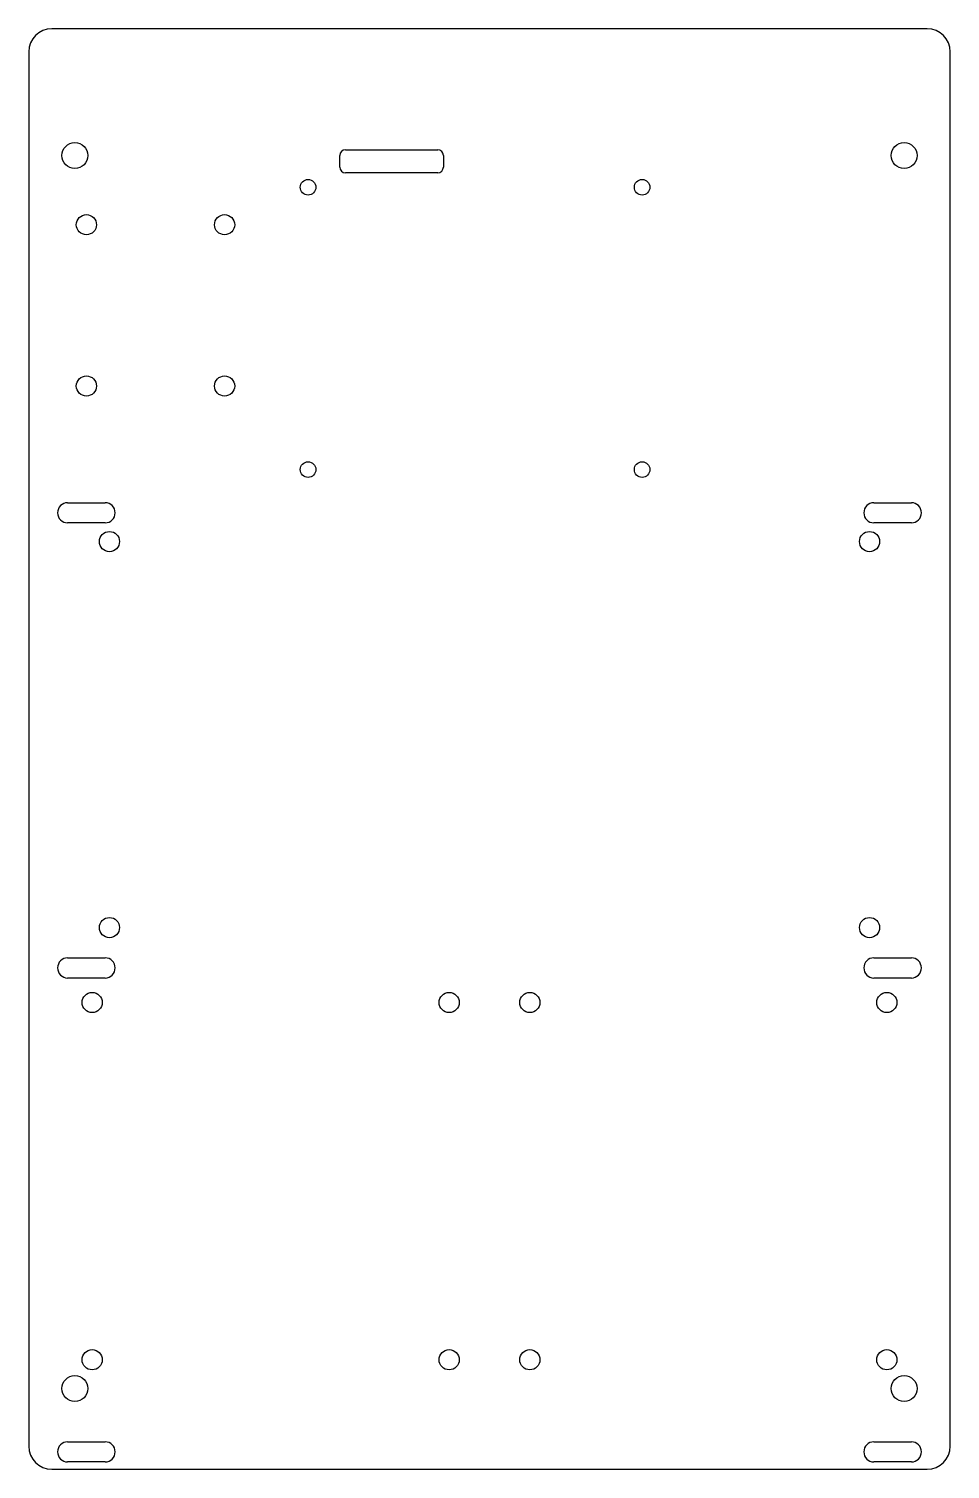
# Model space of a CAD drawing. Header units: millimetres. Extents: x 0 to 160, y 0 to 250.
import ezdxf

# ---------------------------------------------------------------- set-up
doc = ezdxf.new("R2010")
doc.units = ezdxf.units.MM

msp = doc.modelspace()

# ---------------------------------------------------------------- linework, layer by layer
for p, q in [((156, 250), (4, 250)), ((0, 246), (0, 4)), ((160, 4), (160, 246)), ((54, 226), (54, 228)), ((55, 229), (71, 229)), ((72, 228), (72, 226)), ((71, 225), (55, 225)), ((6.75, 167.75), (13.25, 167.75)), ((146.75, 167.75), (153.25, 167.75)), ((13.25, 164.25), (6.75, 164.25)), ((153.25, 164.25), (146.75, 164.25)), ((6.75, 88.75), (13.25, 88.75)), ((146.75, 88.75), (153.25, 88.75)), ((13.25, 85.25), (6.75, 85.25)), ((153.25, 85.25), (146.75, 85.25)), ((6.75, 4.75), (13.25, 4.75)), ((146.75, 4.75), (153.25, 4.75)), ((4, 0), (156, 0)), ((13.25, 1.25), (6.75, 1.25)), ((153.25, 1.25), (146.75, 1.25))]:
    msp.add_line(p, q)
for centre, radius in [((8, 228), 2.25), ((152, 228), 2.25), ((48.5, 222.5), 1.35), ((106.5, 222.5), 1.35), ((10, 216), 1.75), ((34, 216), 1.75), ((10, 188), 1.75), ((34, 188), 1.75), ((48.5, 173.5), 1.35), ((106.5, 173.5), 1.35), ((14, 161), 1.75), ((146, 161), 1.75), ((14, 94), 1.75), ((146, 94), 1.75), ((11, 81), 1.75), ((73, 81), 1.75), ((87, 81), 1.75), ((149, 81), 1.75), ((11, 19), 1.75), ((73, 19), 1.75), ((87, 19), 1.75), ((149, 19), 1.75), ((8, 14), 2.25), ((152, 14), 2.25)]:
    msp.add_circle(centre, radius)
for centre, radius, start, end in [((4, 246), 4, 90, 180), ((156, 246), 4, 0, 90), ((55, 228), 1, 90, 180), ((71, 228), 1, 0, 90), ((55, 226), 1, -180, -90), ((71, 226), 1, 270, 360), ((6.75, 166), 1.75, 90, 270), ((13.25, 166), 1.75, -90, 90), ((146.75, 166), 1.75, 90, 270), ((153.25, 166), 1.75, -90, 90), ((6.75, 87), 1.75, 90, 270), ((13.25, 87), 1.75, -90, 90), ((146.75, 87), 1.75, 90, 270), ((153.25, 87), 1.75, -90, 90), ((4, 4), 4, 180, 270), ((6.75, 3), 1.75, 90, 270), ((13.25, 3), 1.75, -90, 90), ((146.75, 3), 1.75, 90, 270), ((153.25, 3), 1.75, -90, 90), ((156, 4), 4, -90, 0)]:
    msp.add_arc(centre, radius, start, end)

doc.saveas('drawing.dxf')
